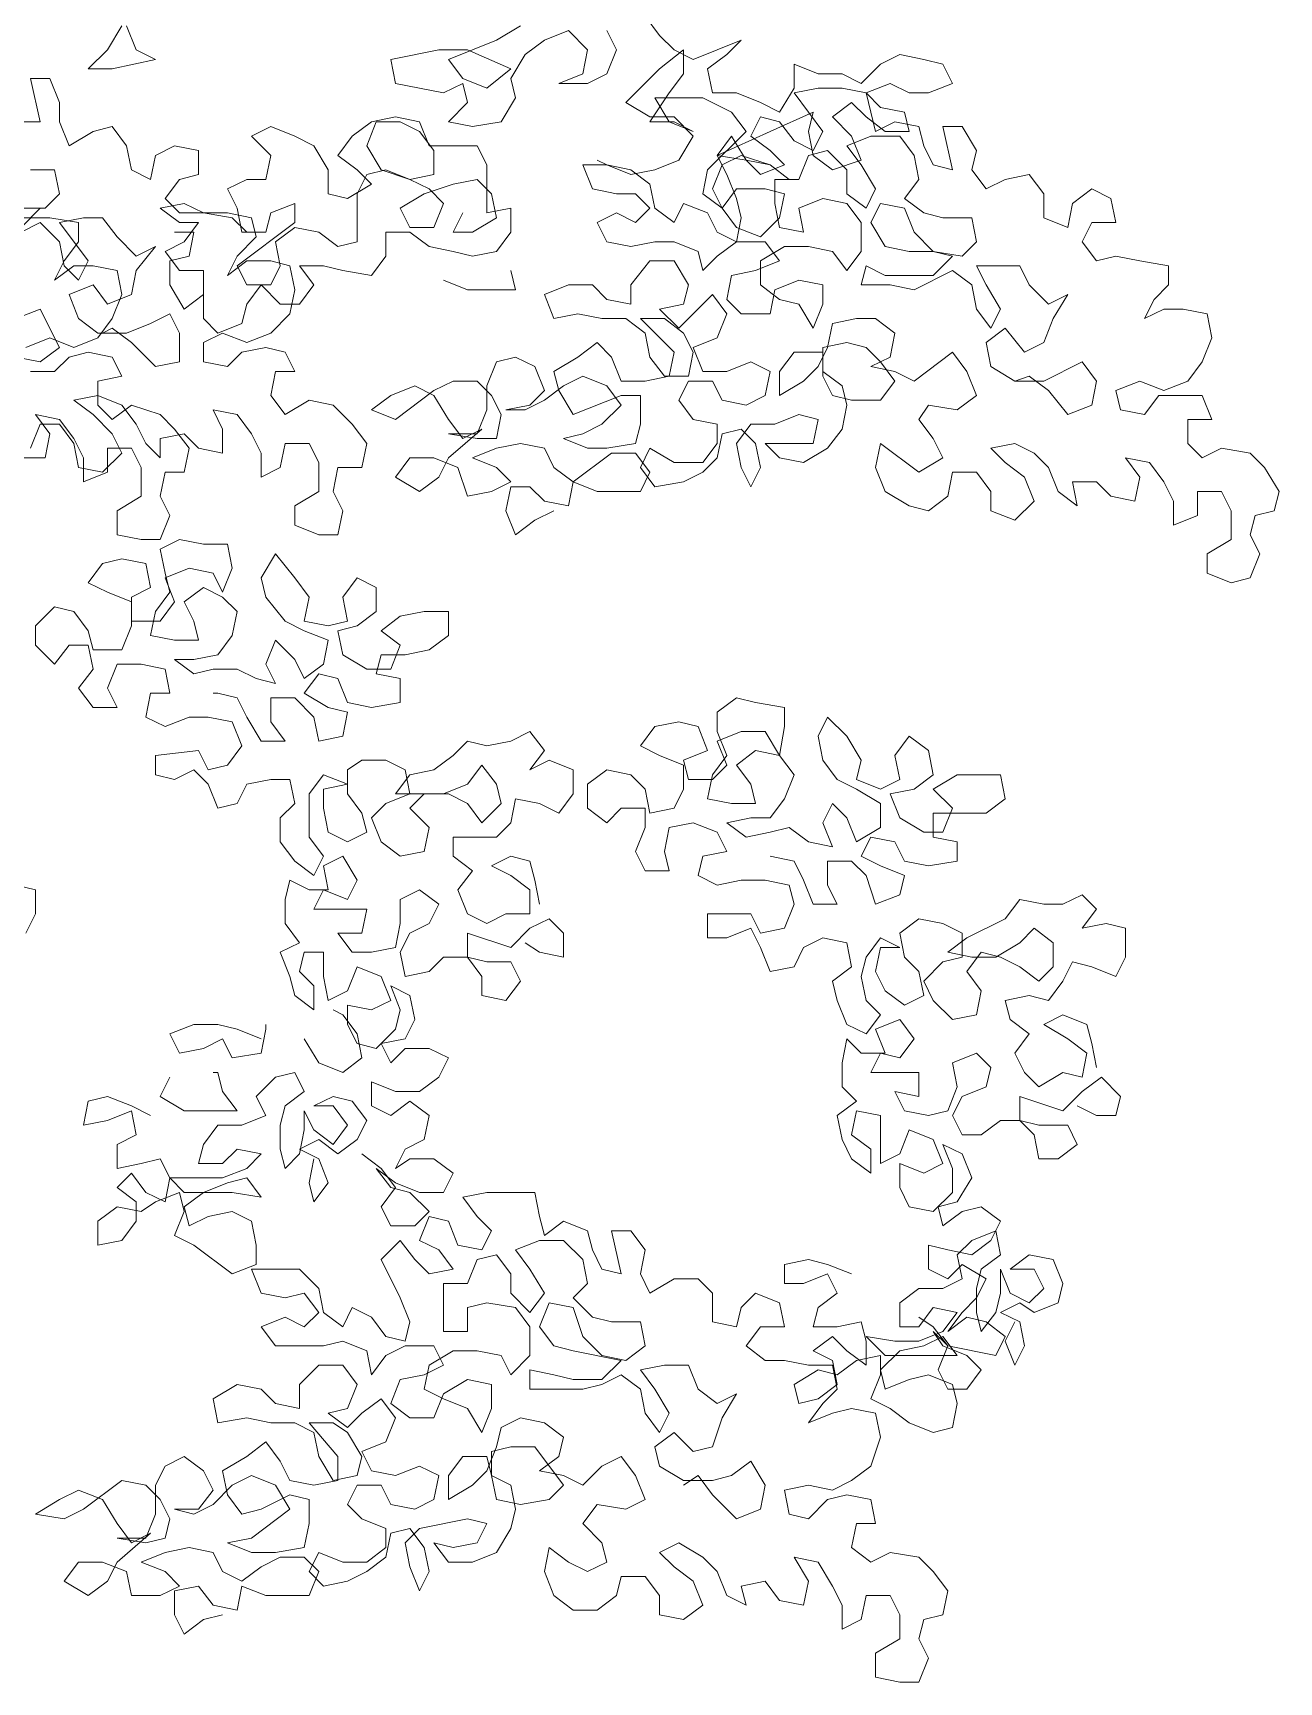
# Model space of a CAD drawing. Header units: millimetres. Extents: x 11446 to 37687, y -223 to 11932.
# Drawn here: x 34892 to 37658, y 3991 to 7653 of the extents above; entities that cross this region are included whole.
import ezdxf

# ---------------------------------------------------------------- set-up
doc = ezdxf.new("R2010")
doc.units = ezdxf.units.MM
doc.layers.add('A-VEG-___-___-EXI', color=250, linetype='Continuous', lineweight=25)

msp = doc.modelspace()

# ---------------------------------------------------------------- linework, layer by layer
at = {"layer": 'A-VEG-___-___-EXI', "color": 28, "lineweight": 15, "flags": 128}
for points in [[(36251.3, 7689.8), (36283.3, 7647.2), (36315.3, 7615.2), (36357.9, 7593.9), (36464.5, 7636.5), (36432.6, 7604.5), (36389.9, 7572.6), (36400.6, 7519.3), (36453.9, 7519.3), (36507.2, 7497.9), (36549.8, 7476.6), (36581.8, 7529.9), (36581.8, 7583.2), (36635.1, 7561.9), (36688.4, 7561.9), (36731, 7540.6), (36773.7, 7583.2), (36816.3, 7604.5), (36869.6, 7593.9), (36912.3, 7583.2), (36933.6, 7540.6), (36880.3, 7519.3), (36837.6, 7519.3), (36795, 7540.6), (36741.7, 7519.3), (36773.7, 7487.3), (36827, 7476.6), (36837.6, 7434), (36784.3, 7434), (36741.7, 7466), (36709.7, 7497.9), (36667.1, 7466), (36709.7, 7423.3), (36731, 7370), (36667.1, 7348.7), (36624.4, 7380.7), (36613.8, 7434), (36624.4, 7476.6), (36528.5, 7434), (36411.2, 7380.7), (36475.2, 7370), (36528.5, 7359.4), (36571.1, 7327.4), (36528.5, 7359.4), (36464.5, 7380.7), (36421.9, 7359.4), (36400.6, 7306.1), (36421.9, 7263.4), (36453.9, 7306.1), (36517.8, 7306.1), (36560.5, 7295.4), (36549.8, 7242.1), (36507.2, 7199.5), (36453.9, 7220.8), (36421.9, 7263.4), (36379.3, 7295.4), (36389.9, 7348.7), (36475.2, 7434), (36443.2, 7476.6), (36379.3, 7508.6), (36272.7, 7508.6), (36304.6, 7455.3), (36357.9, 7434), (36315.3, 7455.3), (36262, 7455.3), (36304.6, 7519.3), (36336.6, 7561.9), (36336.6, 7615.2), (36283.3, 7572.6), (36208.7, 7497.9), (36262, 7466), (36315.3, 7466), (36357.9, 7423.3), (36326, 7370), (36272.7, 7348.7), (36219.4, 7338), (36166.1, 7359.4), (36144.7, 7370)], [(35089.4, 7668.5), (35057.4, 7615.2), (35014.8, 7572.6), (35068.1, 7572.6), (35164, 7593.9), (35121.4, 7615.2), (35100.1, 7668.5)], [(35974.2, 7668.5), (35920.9, 7636.5), (35814.3, 7593.9), (35846.3, 7551.2), (35899.6, 7529.9), (35952.9, 7572.6), (35856.9, 7615.2), (35793, 7615.2), (35686.4, 7593.9), (35697, 7540.6), (35803.6, 7519.3), (35846.3, 7540.6), (35856.9, 7497.9), (35814.3, 7455.3), (35867.6, 7444.6), (35931.5, 7455.3), (35963.5, 7508.6), (35952.9, 7551.2), (35984.8, 7604.5), (36027.5, 7636.5), (36080.8, 7657.8), (36123.4, 7615.2), (36112.8, 7561.9), (36059.5, 7540.6), (36123.4, 7540.6), (36166.1, 7561.9), (36187.4, 7615.2), (36166.1, 7657.8)], [(34886.9, 6730.4), (34908.2, 6783.7), (34950.8, 6783.7), (34982.8, 6741.1), (34993.5, 6687.8), (35046.8, 6677.1), (35089.4, 6719.8), (35068.1, 6762.4), (35025.5, 6805), (34982.8, 6837), (35036.1, 6847.7), (35089.4, 6826.4), (35121.4, 6783.7), (35142.7, 6741.1), (35174.7, 6709.1), (35174.7, 6751.7), (35228, 6762.4), (35260, 6730.4), (35313.3, 6719.8), (35313.3, 6773.1), (35292, 6815.7), (35345.3, 6805), (35377.2, 6762.4), (35398.6, 6719.8), (35398.6, 6666.5), (35441.2, 6687.8), (35451.9, 6741.1), (35505.2, 6741.1), (35526.5, 6698.4), (35526.5, 6634.5), (35473.2, 6602.5), (35473.2, 6559.9), (35526.5, 6538.5), (35569.1, 6538.5), (35579.8, 6591.8), (35558.5, 6634.5), (35569.1, 6687.8), (35622.4, 6687.8), (35633.1, 6741.1), (35601.1, 6783.7), (35558.5, 6826.4), (35505.2, 6837), (35451.9, 6805), (35419.9, 6847.7), (35430.5, 6901), (35473.2, 6901), (35451.9, 6943.6), (35409.2, 6954.3), (35355.9, 6943.6), (35323.9, 6911.6), (35270.6, 6922.3), (35270.6, 6964.9), (35313.3, 6986.3), (35366.6, 6964.9), (35419.9, 6986.3), (35462.5, 7028.9), (35473.2, 7082.2), (35462.5, 7135.5), (35419.9, 7146.2), (35366.6, 7146.2), (35323.9, 7114.2), (35345.3, 7156.8), (35387.9, 7199.5), (35377.2, 7242.1), (35323.9, 7252.8), (35217.3, 7252.8), (35185.4, 7284.7), (35217.3, 7327.4), (35260, 7338), (35260, 7391.3), (35206.7, 7402), (35164, 7380.7), (35153.4, 7327.4), (35110.7, 7348.7), (35100.1, 7402), (35068.1, 7444.6), (35025.5, 7434), (34972.2, 7402), (34950.8, 7455.3), (34950.8, 7497.9), (34929.5, 7551.2), (34886.9, 7551.2), (34908.2, 7455.3), (34854.9, 7455.3)], [(36048.8, 6591.8), (36006.2, 6570.5), (35963.5, 6538.5), (35942.2, 6591.8), (35952.9, 6645.1), (35995.5, 6645.1), (36027.5, 6613.2), (36080.8, 6602.5), (36091.4, 6655.8), (36144.7, 6634.5), (36240.7, 6634.5), (36262, 6677.1), (36230, 6719.8), (36176.7, 6719.8), (36091.4, 6655.8), (36048.8, 6687.8), (36027.5, 6730.4), (35974.2, 6741.1), (35920.9, 6730.4), (35867.6, 6709.1), (35920.9, 6687.8), (35952.9, 6655.8), (35910.2, 6634.5), (35856.9, 6623.8), (35835.6, 6687.8), (35782.3, 6709.1), (35729, 6709.1), (35697, 6666.5), (35750.3, 6634.5), (35793, 6666.5), (35814.3, 6709.1), (35888.9, 6773.1), (35846.3, 6751.7), (35814.3, 6794.4), (35782.3, 6847.7), (35739.7, 6869), (35686.4, 6847.7), (35643.7, 6815.7), (35697, 6794.4), (35782.3, 6858.3), (35824.9, 6879.7), (35878.2, 6879.7), (35910.2, 6847.7), (35931.5, 6805), (35920.9, 6751.7), (35878.2, 6751.7), (35814.3, 6762.4), (35878.2, 6762.4), (35899.6, 6815.7), (35899.6, 6869), (35920.9, 6922.3), (35963.5, 6933), (36006.2, 6911.6), (36027.5, 6858.3), (35995.5, 6826.4), (35942.2, 6815.7), (35984.8, 6815.7), (36027.5, 6837), (36070.1, 6869), (36112.8, 6890.3), (36166.1, 6869), (36198, 6826.4), (36155.4, 6783.7), (36112.8, 6762.4), (36070.1, 6751.7), (36123.4, 6730.4), (36166.1, 6730.4), (36230, 6741.1), (36240.7, 6783.7), (36240.7, 6847.7), (36198, 6847.7), (36091.4, 6805), (36059.5, 6858.3), (36048.8, 6901), (36102.1, 6933), (36144.7, 6964.9), (36176.7, 6933), (36198, 6879.7), (36251.3, 6879.7), (36304.6, 6890.3), (36315.3, 6943.6), (36240.7, 7018.2), (36294, 7018.2), (36336.6, 6986.3), (36357.9, 6943.6), (36347.3, 6890.3), (36294, 6890.3), (36262, 6933), (36251.3, 6986.3), (36208.7, 7018.2), (36155.4, 7018.2), (36102.1, 7028.9), (36048.8, 7018.2), (36027.5, 7071.5), (36080.8, 7092.9), (36134.1, 7092.9), (36166.1, 7060.9), (36219.4, 7050.2), (36219.4, 7092.9), (36262, 7146.2), (36315.3, 7146.2), (36347.3, 7092.9), (36336.6, 7050.2), (36283.3, 7039.6), (36326, 6996.9), (36400.6, 7071.5), (36432.6, 7028.9), (36411.2, 6975.6), (36357.9, 6954.3), (36379.3, 6901), (36432.6, 6901), (36485.9, 6922.3), (36528.5, 6901), (36517.8, 6847.7), (36475.2, 6826.4), (36421.9, 6837), (36400.6, 6879.7), (36347.3, 6879.7), (36326, 6837), (36357.9, 6794.4), (36411.2, 6783.7), (36411.2, 6741.1), (36379.3, 6698.4), (36315.3, 6698.4), (36262, 6730.4), (36240.7, 6687.8), (36272.7, 6645.1), (36336.6, 6655.8), (36379.3, 6677.1), (36411.2, 6709.1), (36421.9, 6762.4), (36464.5, 6773.1), (36496.5, 6741.1), (36507.2, 6687.8), (36485.9, 6645.1), (36464.5, 6687.8), (36453.9, 6741.1), (36485.9, 6783.7), (36539.2, 6783.7), (36592.5, 6805), (36635.1, 6794.4), (36624.4, 6741.1), (36517.8, 6741.1), (36549.8, 6709.1), (36603.1, 6698.4), (36656.4, 6730.4), (36688.4, 6773.1), (36699.1, 6826.4), (36688.4, 6869), (36645.8, 6901), (36645.8, 6954.3), (36699.1, 6964.9), (36741.7, 6954.3), (36773.7, 6922.3), (36805.7, 6879.7), (36773.7, 6837), (36709.7, 6837), (36667.1, 6847.7), (36645.8, 6890.3), (36645.8, 6943.6), (36581.8, 6943.6), (36549.8, 6901), (36549.8, 6847.7), (36603.1, 6879.7), (36635.1, 6911.6), (36656.4, 6954.3), (36667.1, 7007.6), (36720.4, 7018.2), (36763, 7018.2), (36805.7, 6986.3), (36795, 6933), (36752.4, 6911.6), (36805.7, 6901), (36848.3, 6879.7), (36933.6, 6943.6), (36965.6, 6901), (36986.9, 6847.7), (36944.2, 6815.7), (36880.3, 6826.4), (36859, 6794.4), (36890.9, 6751.7), (36912.3, 6709.1), (36859, 6677.1), (36773.7, 6741.1), (36763, 6687.8), (36784.3, 6634.5), (36837.6, 6602.5), (36880.3, 6591.8), (36922.9, 6623.8), (36933.6, 6677.1), (36986.9, 6677.1), (37018.9, 6634.5), (37018.9, 6591.8), (37072.2, 6570.5), (37114.8, 6613.2), (37093.5, 6666.5), (37050.8, 6698.4), (37018.9, 6730.4), (37072.2, 6741.1), (37114.8, 6719.8), (37146.8, 6687.8), (37168.1, 6634.5), (37210.7, 6602.5), (37200.1, 6655.8), (37253.4, 6655.8), (37285.4, 6623.8), (37338.7, 6613.2), (37349.3, 6666.5), (37317.3, 6709.1), (37370.6, 6698.4), (37402.6, 6655.8), (37423.9, 6613.2), (37423.9, 6559.9), (37477.2, 6581.2), (37477.2, 6634.5), (37530.5, 6634.5), (37551.9, 6591.8), (37551.9, 6527.9), (37498.6, 6495.9), (37498.6, 6453.3), (37551.9, 6431.9), (37594.5, 6442.6), (37615.8, 6495.9), (37594.5, 6538.5), (37605.2, 6581.2), (37647.8, 6591.8), (37658.5, 6634.5), (37626.5, 6687.8), (37594.5, 6719.8), (37530.5, 6730.4), (37487.9, 6709.1), (37455.9, 6741.1), (37455.9, 6794.4), (37509.2, 6794.4), (37487.9, 6847.7), (37392, 6847.7), (37360, 6805), (37306.7, 6815.7), (37296, 6858.3), (37349.3, 6879.7), (37402.6, 6858.3), (37455.9, 6879.7), (37487.9, 6922.3), (37509.2, 6975.6), (37498.6, 7028.9), (37445.3, 7039.6), (37402.6, 7039.6), (37360, 7018.2), (37381.3, 7060.9), (37413.3, 7092.9), (37413.3, 7135.5), (37349.3, 7146.2), (37296, 7156.8), (37253.4, 7146.2), (37221.4, 7188.8), (37242.7, 7231.4), (37296, 7231.4), (37285.4, 7284.7), (37242.7, 7306.1), (37200.1, 7274.1), (37189.4, 7220.8), (37136.1, 7242.1), (37136.1, 7295.4), (37104.1, 7338), (37050.8, 7327.4), (37008.2, 7306.1), (36976.2, 7348.7), (36986.9, 7391.3), (36954.9, 7444.6), (36912.3, 7444.6), (36933.6, 7348.7), (36890.9, 7359.4), (36869.6, 7402), (36859, 7444.6), (36805.7, 7455.3), (36763, 7434), (36741.7, 7519.3), (36688.4, 7529.9), (36635.1, 7529.9), (36581.8, 7519.3), (36645.8, 7434), (36624.4, 7391.3), (36581.8, 7412.7), (36549.8, 7455.3), (36507.2, 7466), (36485.9, 7423.3), (36528.5, 7391.3), (36560.5, 7359.4), (36507.2, 7338), (36475.2, 7370), (36443.2, 7423.3), (36411.2, 7380.7), (36432.6, 7338), (36453.9, 7284.7), (36464.5, 7242.1), (36453.9, 7188.8), (36411.2, 7210.1), (36389.9, 7252.8), (36336.6, 7274.1), (36315.3, 7231.4), (36272.7, 7263.4), (36262, 7316.7), (36219.4, 7348.7), (36166.1, 7359.4), (36112.8, 7359.4), (36134.1, 7306.1), (36187.4, 7295.4), (36230, 7295.4), (36262, 7263.4), (36230, 7231.4), (36187.4, 7252.8), (36144.7, 7231.4), (36166.1, 7188.8), (36219.4, 7178.1), (36272.7, 7188.8), (36315.3, 7188.8), (36368.6, 7167.5), (36379.3, 7124.8), (36411.2, 7156.8), (36453.9, 7188.8), (36517.8, 7188.8), (36549.8, 7146.2), (36496.5, 7124.8), (36443.2, 7114.2), (36432.6, 7060.9), (36464.5, 7028.9), (36528.5, 7028.9), (36539.2, 7082.2), (36592.5, 7103.5), (36645.8, 7092.9), (36645.8, 7050.2), (36624.4, 6996.9), (36592.5, 7050.2), (36549.8, 7060.9), (36507.2, 7092.9), (36507.2, 7146.2), (36560.5, 7178.1), (36613.8, 7178.1), (36667.1, 7167.5), (36699.1, 7124.8), (36731, 7167.5), (36731, 7231.4), (36699.1, 7274.1), (36645.8, 7284.7), (36592.5, 7263.4), (36603.1, 7210.1), (36549.8, 7220.8), (36539.2, 7274.1), (36539.2, 7327.4), (36592.5, 7327.4), (36613.8, 7380.7), (36656.4, 7391.3), (36699.1, 7348.7), (36699.1, 7295.4), (36741.7, 7263.4), (36763, 7306.1), (36731, 7359.4), (36699.1, 7402), (36752.4, 7423.3), (36816.3, 7423.3), (36848.3, 7380.7), (36859, 7327.4), (36827, 7284.7), (36869.6, 7252.8), (36912.3, 7242.1), (36976.2, 7242.1), (36986.9, 7188.8), (36954.9, 7156.8), (36890.9, 7167.5), (36848.3, 7210.1), (36827, 7263.4), (36773.7, 7274.1), (36752.4, 7231.4), (36784.3, 7178.1), (36837.6, 7167.5), (36890.9, 7167.5), (36933.6, 7156.8), (36890.9, 7114.2), (36784.3, 7114.2), (36741.7, 7135.5), (36731, 7092.9), (36795, 7092.9), (36848.3, 7082.2), (36933.6, 7124.8), (36976.2, 7092.9), (36986.9, 7039.6), (37018.9, 6996.9), (37040.2, 7039.6), (37008.2, 7092.9), (36986.9, 7135.5), (37082.8, 7135.5), (37104.1, 7092.9), (37146.8, 7050.2), (37189.4, 7071.5), (37157.4, 7018.2), (37136.1, 6964.9), (37093.5, 6943.6), (37050.8, 6996.9), (37008.2, 6964.9), (37018.9, 6911.6), (37072.2, 6879.7), (37136.1, 6879.7), (37221.4, 6922.3), (37253.4, 6879.7), (37242.7, 6826.4), (37189.4, 6805), (37146.8, 6858.3), (37104.1, 6890.3), (37072.2, 6879.7)], [(35366.6, 7210.1), (35334.6, 7242.1), (35270.6, 7252.8), (35228, 7274.1), (35174.7, 7263.4), (35217.3, 7231.4), (35260, 7231.4), (35228, 7188.8), (35185.4, 7167.5), (35217.3, 7124.8), (35270.6, 7124.8), (35270.6, 7018.2), (35302.6, 6986.3), (35355.9, 7007.6), (35366.6, 7050.2), (35398.6, 7092.9), (35441.2, 7050.2), (35483.8, 7050.2), (35515.8, 7092.9), (35483.8, 7135.5), (35537.1, 7135.5), (35579.8, 7124.8), (35643.7, 7114.2), (35675.7, 7156.8), (35675.7, 7210.1), (35729, 7210.1), (35771.6, 7178.1), (35824.9, 7167.5), (35867.6, 7156.8), (35920.9, 7167.5), (35952.9, 7210.1), (35952.9, 7263.4), (35899.6, 7252.8), (35899.6, 7359.4), (35878.2, 7402), (35771.6, 7402), (35750.3, 7455.3), (35697, 7466), (35643.7, 7455.3), (35601.1, 7423.3), (35569.1, 7380.7), (35611.8, 7348.7), (35643.7, 7316.7), (35590.4, 7284.7), (35547.8, 7295.4), (35547.8, 7348.7), (35515.8, 7402), (35473.2, 7423.3), (35419.9, 7444.6), (35377.2, 7423.3), (35419.9, 7380.7), (35409.2, 7327.4), (35366.6, 7327.4), (35323.9, 7306.1), (35345.3, 7263.4), (35355.9, 7210.1), (35409.2, 7210.1), (35419.9, 7252.8), (35473.2, 7274.1), (35473.2, 7231.4), (35345.3, 7135.5), (35366.6, 7092.9), (35419.9, 7092.9), (35441.2, 7135.5), (35430.5, 7188.8), (35473.2, 7220.8), (35526.5, 7210.1), (35569.1, 7178.1), (35611.8, 7188.8), (35611.8, 7295.4), (35633.1, 7338), (35675.7, 7348.7), (35729, 7327.4), (35782.3, 7338), (35782.3, 7391.3), (35750.3, 7434), (35707.7, 7455.3), (35654.4, 7455.3), (35633.1, 7402), (35665, 7348.7), (35729, 7327.4), (35771.6, 7306.1), (35803.6, 7274.1), (35782.3, 7220.8), (35729, 7220.8), (35707.7, 7263.4), (35761, 7295.4), (35824.9, 7316.7), (35878.2, 7327.4), (35910.2, 7295.4), (35920.9, 7242.1), (35867.6, 7210.1), (35824.9, 7210.1), (35846.3, 7252.8)], [(34886.9, 7348.7), (34940.2, 7348.7), (34950.8, 7295.4), (34918.9, 7263.4), (34854.9, 7263.4)], [(34854.9, 7263.4), (34908.2, 7263.4), (34865.6, 7220.8)], [(34876.2, 6954.3), (34929.5, 6975.6), (34982.8, 6954.3), (35036.1, 6975.6), (35068.1, 7018.2), (35089.4, 7071.5), (35078.8, 7124.8), (35025.5, 7135.5), (34982.8, 7135.5), (34940.2, 7103.5), (34961.5, 7146.2), (34993.5, 7188.8), (34993.5, 7231.4), (34929.5, 7242.1), (34833.6, 7242.1)], [(34865.6, 7210.1), (34908.2, 7231.4), (34950.8, 7188.8), (34961.5, 7135.5), (34993.5, 7103.5), (35014.8, 7146.2), (34950.8, 7231.4), (35004.1, 7242.1), (35046.8, 7242.1), (35078.8, 7199.5), (35121.4, 7156.8), (35164, 7178.1), (35121.4, 7124.8), (35110.7, 7071.5), (35057.4, 7050.2), (35025.5, 7092.9), (34972.2, 7071.5), (34993.5, 7018.2), (35036.1, 6986.3), (35100.1, 6986.3), (35153.4, 7007.6), (35196, 7028.9), (35217.3, 6986.3), (35217.3, 6922.3), (35164, 6911.6), (35110.7, 6964.9), (35068.1, 6996.9), (35046.8, 6986.3)], [(35270.6, 7124.8), (35270.6, 7071.5), (35228, 7039.6), (35196, 7092.9), (35196, 7146.2), (35238.7, 7156.8), (35249.3, 7210.1), (35206.7, 7210.1)], [(35803.6, 7103.5), (35856.9, 7082.2), (35963.5, 7082.2), (35952.9, 7124.8)], [(34854.9, 7018.2), (34908.2, 7039.6), (34950.8, 6954.3), (34908.2, 6922.3), (34854.9, 6933)], [(34865.6, 6709.1), (34918.9, 6709.1), (34929.5, 6762.4), (34897.5, 6805), (34950.8, 6794.4), (34982.8, 6751.7), (35004.1, 6709.1), (35004.1, 6655.8), (35057.4, 6677.1), (35057.4, 6730.4), (35110.7, 6730.4), (35132.1, 6687.8), (35132.1, 6623.8), (35078.8, 6591.8), (35078.8, 6538.5), (35132.1, 6527.9), (35174.7, 6527.9), (35196, 6581.2), (35174.7, 6623.8), (35185.4, 6677.1), (35228, 6677.1), (35238.7, 6730.4), (35206.7, 6773.1), (35174.7, 6805), (35110.7, 6826.4), (35068.1, 6794.4), (35036.1, 6826.4), (35036.1, 6879.7), (35089.4, 6890.3), (35068.1, 6933), (35014.8, 6943.6), (34972.2, 6933), (34940.2, 6901), (34886.9, 6901)], [(36016.8, 5717.7), (36006.2, 5771), (35995.5, 5813.7), (35952.9, 5824.3), (35910.2, 5803), (35952.9, 5781.7), (35995.5, 5749.7), (35995.5, 5696.4), (35942.2, 5696.4), (35899.6, 5675.1), (35856.9, 5696.4), (35835.6, 5749.7), (35867.6, 5792.4), (35824.9, 5824.3), (35824.9, 5867), (35920.9, 5867), (35952.9, 5899), (35963.5, 5952.3), (36016.8, 5941.6), (36059.5, 5920.3), (36091.4, 5962.9), (36091.4, 6016.2), (36038.1, 6037.5), (35995.5, 6016.2), (36027.5, 6058.9), (35995.5, 6101.5), (35952.9, 6080.2), (35899.6, 6069.5), (35856.9, 6080.2), (35824.9, 6048.2), (35782.3, 6016.2), (35729, 6005.6), (35697, 5962.9), (35803.6, 5962.9), (35856.9, 5984.2), (35888.9, 6026.9), (35920.9, 5984.2), (35931.5, 5941.6), (35888.9, 5899), (35856.9, 5941.6), (35814.3, 5962.9), (35761, 5962.9), (35729, 5930.9), (35771.6, 5888.3), (35761, 5835), (35707.7, 5824.3), (35665, 5856.3), (35643.7, 5909.6), (35675.7, 5941.6), (35729, 5962.9), (35718.3, 6016.2), (35675.7, 6037.5), (35622.4, 6037.5), (35590.4, 6016.2), (35590.4, 5962.9), (35622.4, 5920.3), (35633.1, 5877.6), (35590.4, 5856.3), (35547.8, 5877.6), (35537.1, 5930.9), (35537.1, 5973.6), (35590.4, 5984.2), (35537.1, 6005.6), (35505.2, 5962.9), (35505.2, 5867), (35537.1, 5824.3), (35515.8, 5781.7), (35473.2, 5813.7), (35441.2, 5856.3), (35441.2, 5909.6), (35473.2, 5941.6), (35462.5, 5994.9), (35419.9, 5994.9), (35366.6, 5984.2), (35345.3, 5941.6), (35302.6, 5930.9), (35281.3, 5984.2), (35249.3, 6016.2), (35206.7, 5994.9), (35164, 6005.6), (35164, 6048.2), (35260, 6058.9), (35281.3, 6016.2), (35323.9, 6026.9), (35355.9, 6069.5), (35334.6, 6122.8), (35281.3, 6133.5), (35238.7, 6133.5), (35185.4, 6112.2), (35142.7, 6133.5), (35153.4, 6186.8), (35196, 6186.8), (35185.4, 6240.1), (35132.1, 6250.7), (35078.8, 6250.7), (35057.4, 6197.4), (35078.8, 6154.8), (35025.5, 6154.8), (34993.5, 6197.4), (35025.5, 6240.1), (35014.8, 6293.4), (34972.2, 6293.4), (34940.2, 6250.7), (34897.5, 6293.4), (34897.5, 6336), (34940.2, 6378.6), (34982.8, 6368), (35014.8, 6325.3), (35025.5, 6282.7), (35089.4, 6282.7), (35110.7, 6336), (35110.7, 6389.3), (35057.4, 6410.6), (35014.8, 6431.9), (35046.8, 6474.6), (35089.4, 6485.2), (35142.7, 6474.6), (35153.4, 6421.3), (35110.7, 6400), (35110.7, 6346.7), (35174.7, 6346.7), (35206.7, 6389.3), (35185.4, 6442.6), (35238.7, 6463.9), (35292, 6453.3), (35313.3, 6410.6), (35334.6, 6463.9), (35323.9, 6517.2), (35270.6, 6517.2), (35217.3, 6527.9), (35174.7, 6506.6), (35185.4, 6453.3), (35196, 6410.6), (35164, 6368), (35153.4, 6314.7), (35206.7, 6304), (35260, 6304), (35249.3, 6346.7), (35228, 6389.3), (35270.6, 6421.3), (35313.3, 6400), (35345.3, 6368), (35334.6, 6314.7), (35302.6, 6272), (35249.3, 6261.4), (35206.7, 6261.4), (35249.3, 6229.4), (35292, 6240.1), (35345.3, 6240.1), (35387.9, 6218.8), (35430.5, 6208.1), (35409.2, 6250.7), (35430.5, 6304), (35473.2, 6261.4), (35494.5, 6218.8), (35537.1, 6250.7), (35547.8, 6304), (35494.5, 6325.3), (35451.9, 6346.7), (35409.2, 6400), (35398.6, 6442.6), (35430.5, 6495.9), (35473.2, 6442.6), (35505.2, 6400), (35494.5, 6346.7), (35547.8, 6336), (35590.4, 6346.7), (35579.8, 6400), (35611.8, 6442.6), (35654.4, 6421.3), (35654.4, 6368), (35611.8, 6336), (35569.1, 6325.3), (35579.8, 6272), (35633.1, 6240.1), (35686.4, 6240.1), (35707.7, 6293.4), (35665, 6325.3), (35707.7, 6357.3), (35761, 6368), (35814.3, 6368), (35814.3, 6314.7), (35771.6, 6282.7), (35718.3, 6272), (35665, 6272), (35654.4, 6229.4), (35707.7, 6218.8), (35707.7, 6165.5), (35643.7, 6154.8), (35590.4, 6165.5), (35569.1, 6218.8), (35526.5, 6229.4), (35494.5, 6186.8), (35547.8, 6154.8), (35590.4, 6144.1), (35579.8, 6090.8), (35526.5, 6080.2), (35515.8, 6133.5), (35473.2, 6176.1), (35419.9, 6176.1), (35419.9, 6122.8), (35451.9, 6080.2), (35398.6, 6080.2), (35366.6, 6133.5), (35345.3, 6176.1), (35302.6, 6186.8), (35292, 6186.8)], [(37253.4, 5355.3), (37242.7, 5408.6), (37232.1, 5451.2), (37178.8, 5472.6), (37136.1, 5451.2), (37189.4, 5419.3), (37232.1, 5387.3), (37221.4, 5334), (37178.8, 5344.6), (37125.5, 5312.7), (37093.5, 5344.6), (37072.2, 5387.3), (37104.1, 5429.9), (37061.5, 5461.9), (37050.8, 5504.5), (37104.1, 5515.2), (37146.8, 5504.5), (37178.8, 5547.2), (37200.1, 5589.8), (37242.7, 5579.2), (37296, 5557.8), (37317.3, 5600.5), (37317.3, 5664.4), (37274.7, 5675.1), (37221.4, 5664.4), (37253.4, 5707.1), (37221.4, 5739.1), (37178.8, 5717.7), (37136.1, 5717.7), (37082.8, 5728.4), (37050.8, 5685.8), (36965.6, 5643.1), (36922.9, 5611.1), (36976.2, 5600.5), (37029.5, 5600.5), (37082.8, 5632.5), (37114.8, 5664.4), (37157.4, 5632.5), (37157.4, 5579.2), (37125.5, 5547.2), (37082.8, 5579.2), (37040.2, 5600.5), (36997.5, 5611.1), (36965.6, 5568.5), (36997.5, 5525.9), (36986.9, 5472.6), (36933.6, 5461.9), (36890.9, 5504.5), (36869.6, 5547.2), (36912.3, 5589.8), (36954.9, 5600.5), (36954.9, 5653.8), (36912.3, 5675.1), (36859, 5685.8), (36816.3, 5653.8), (36827, 5600.5), (36859, 5568.5), (36869.6, 5515.2), (36827, 5493.9), (36784.3, 5525.9), (36763, 5568.5), (36773.7, 5621.8), (36816.3, 5621.8), (36773.7, 5643.1), (36741.7, 5600.5), (36731, 5557.8), (36741.7, 5504.5), (36773.7, 5472.6), (36741.7, 5429.9), (36699.1, 5451.2), (36677.7, 5504.5), (36667.1, 5547.2), (36709.7, 5579.2), (36699.1, 5632.5), (36645.8, 5643.1), (36603.1, 5621.8), (36581.8, 5579.2), (36528.5, 5568.5), (36507.2, 5621.8), (36485.9, 5664.4), (36432.6, 5643.1), (36389.9, 5643.1), (36389.9, 5696.4), (36485.9, 5696.4), (36507.2, 5653.8), (36560.5, 5664.4), (36581.8, 5717.7), (36571.1, 5760.4), (36517.8, 5771), (36464.5, 5771), (36411.2, 5760.4), (36368.6, 5781.7), (36379.3, 5824.3), (36432.6, 5835), (36411.2, 5877.6), (36357.9, 5899), (36304.6, 5888.3), (36294, 5835), (36304.6, 5792.4), (36251.3, 5792.4), (36230, 5835), (36251.3, 5888.3), (36251.3, 5930.9), (36198, 5930.9), (36166.1, 5899), (36123.4, 5930.9), (36123.4, 5984.2), (36166.1, 6016.2), (36219.4, 6005.6), (36251.3, 5973.6), (36262, 5920.3), (36315.3, 5930.9), (36336.6, 5973.6), (36336.6, 6026.9), (36283.3, 6048.2), (36240.7, 6069.5), (36272.7, 6112.2), (36326, 6122.8), (36368.6, 6112.2), (36389.9, 6058.9), (36336.6, 6037.5), (36347.3, 5994.9), (36400.6, 5994.9), (36432.6, 6026.9), (36411.2, 6080.2), (36464.5, 6101.5), (36517.8, 6101.5), (36549.8, 6048.2), (36560.5, 6112.2), (36560.5, 6154.8), (36496.5, 6165.5), (36453.9, 6176.1), (36411.2, 6144.1), (36411.2, 6101.5), (36432.6, 6048.2), (36400.6, 6005.6), (36389.9, 5952.3), (36443.2, 5941.6), (36496.5, 5941.6), (36485.9, 5984.2), (36453.9, 6026.9), (36496.5, 6058.9), (36549.8, 6048.2), (36581.8, 6005.6), (36560.5, 5952.3), (36528.5, 5909.6), (36485.9, 5909.6), (36432.6, 5899), (36475.2, 5867), (36528.5, 5877.6), (36571.1, 5888.3), (36613.8, 5856.3), (36667.1, 5845.7), (36645.8, 5899), (36667.1, 5941.6), (36699.1, 5909.6), (36720.4, 5856.3), (36773.7, 5888.3), (36773.7, 5941.6), (36720.4, 5973.6), (36677.7, 5994.9), (36645.8, 6037.5), (36635.1, 6090.8), (36656.4, 6133.5), (36699.1, 6090.8), (36731, 6037.5), (36720.4, 5994.9), (36773.7, 5973.6), (36816.3, 5994.9), (36805.7, 6048.2), (36837.6, 6090.8), (36880.3, 6058.9), (36890.9, 6005.6), (36848.3, 5973.6), (36795, 5962.9), (36816.3, 5909.6), (36869.6, 5877.6), (36912.3, 5877.6), (36933.6, 5930.9), (36890.9, 5973.6), (36944.2, 6005.6), (37040.2, 6005.6), (37050.8, 5952.3), (37008.2, 5920.3), (36890.9, 5920.3), (36890.9, 5867), (36944.2, 5856.3), (36944.2, 5813.7), (36880.3, 5803), (36827, 5813.7), (36805.7, 5856.3), (36752.4, 5867), (36731, 5824.3), (36773.7, 5803), (36827, 5781.7), (36816.3, 5739.1), (36763, 5717.7), (36741.7, 5781.7), (36709.7, 5813.7), (36656.4, 5813.7), (36656.4, 5760.4), (36677.7, 5717.7), (36624.4, 5717.7), (36603.1, 5771), (36581.8, 5813.7), (36528.5, 5824.3)], [(35622.4, 5163.4), (35665, 5131.4), (35697, 5088.8), (35665, 5046.2), (35686.4, 5003.5), (35739.7, 5003.5), (35771.6, 5035.5), (35729, 5078.1), (35686.4, 5088.8), (35654.4, 5131.4), (35697, 5099.5), (35750.3, 5078.1), (35803.6, 5078.1), (35824.9, 5120.8), (35782.3, 5152.8), (35729, 5152.8), (35697, 5131.4), (35718.3, 5174.1), (35761, 5195.4), (35771.6, 5248.7), (35729, 5280.7), (35686.4, 5248.7), (35643.7, 5270), (35643.7, 5323.3), (35697, 5302), (35750.3, 5302), (35793, 5334), (35814.3, 5376.6), (35771.6, 5397.9), (35718.3, 5397.9), (35686.4, 5366), (35665, 5408.6), (35718.3, 5419.3), (35739.7, 5461.9), (35729, 5515.2), (35686.4, 5536.5), (35707.7, 5483.2), (35697, 5440.6), (35654.4, 5397.9), (35611.8, 5408.6), (35590.4, 5451.2), (35590.4, 5493.9), (35643.7, 5483.2), (35686.4, 5504.5), (35665, 5557.8), (35611.8, 5579.2), (35590.4, 5525.9), (35547.8, 5504.5), (35537.1, 5557.8), (35537.1, 5611.1), (35494.5, 5611.1), (35483.8, 5568.5), (35515.8, 5536.5), (35515.8, 5483.2), (35473.2, 5515.2), (35462.5, 5557.8), (35441.2, 5611.1), (35483.8, 5632.5), (35451.9, 5675.1), (35451.9, 5728.4), (35462.5, 5771), (35505.2, 5749.7), (35547.8, 5749.7), (35537.1, 5803), (35579.8, 5824.3), (35611.8, 5771), (35590.4, 5728.4), (35537.1, 5749.7), (35515.8, 5707.1), (35633.1, 5707.1), (35622.4, 5653.8), (35569.1, 5653.8), (35601.1, 5611.1), (35643.7, 5611.1), (35697, 5621.8), (35707.7, 5675.1), (35707.7, 5728.4), (35750.3, 5749.7), (35793, 5717.7), (35771.6, 5675.1), (35729, 5653.8), (35707.7, 5611.1), (35718.3, 5557.8), (35771.6, 5568.5), (35803.6, 5600.5), (35856.9, 5600.5), (35888.9, 5557.8), (35888.9, 5515.2), (35942.2, 5504.5), (35974.2, 5547.2), (35952.9, 5589.8), (35899.6, 5589.8), (35856.9, 5600.5), (35856.9, 5653.8), (35952.9, 5621.8), (35995.5, 5664.4), (36038.1, 5685.8), (36070.1, 5653.8), (36070.1, 5600.5), (36016.8, 5611.1), (35984.8, 5632.5)], [(34876.2, 5653.8), (34897.5, 5696.4), (34897.5, 5749.7), (34854.9, 5760.4)], [(35494.5, 5419.3), (35526.5, 5366), (35579.8, 5344.6), (35622.4, 5376.6), (35611.8, 5429.9), (35579.8, 5472.6), (35558.5, 5483.2)], [(36859, 4801), (36890.9, 4779.7), (36922.9, 4737), (36901.6, 4683.7), (36922.9, 4641.1), (36965.6, 4641.1), (36997.5, 4683.7), (36965.6, 4715.7), (36912.3, 4737), (36890.9, 4769), (36922.9, 4737), (37029.5, 4715.7), (37050.8, 4758.3), (37008.2, 4790.3), (36965.6, 4801), (36922.9, 4769), (36954.9, 4811.6), (36986.9, 4843.6), (37008.2, 4886.3), (36954.9, 4918.2), (36922.9, 4886.3), (36880.3, 4907.6), (36880.3, 4960.9), (36922.9, 4950.2), (36976.2, 4939.6), (37018.9, 4971.5), (37040.2, 5014.2), (36997.5, 5046.2), (36954.9, 5035.5), (36912.3, 5003.5), (36901.6, 5046.2), (36944.2, 5056.8), (36976.2, 5110.1), (36954.9, 5163.4), (36912.3, 5184.7), (36933.6, 5131.4), (36933.6, 5078.1), (36890.9, 5035.5), (36837.6, 5046.2), (36816.3, 5088.8), (36816.3, 5142.1), (36869.6, 5120.8), (36912.3, 5142.1), (36890.9, 5195.4), (36837.6, 5216.7), (36816.3, 5163.4), (36773.7, 5142.1), (36773.7, 5248.7), (36720.4, 5259.4), (36709.7, 5206.1), (36752.4, 5174.1), (36752.4, 5120.8), (36709.7, 5152.8), (36688.4, 5195.4), (36677.7, 5248.7), (36720.4, 5280.7), (36688.4, 5312.7), (36688.4, 5366), (36699.1, 5419.3), (36731, 5387.3), (36784.3, 5387.3), (36763, 5440.6), (36816.3, 5461.9), (36848.3, 5419.3), (36816.3, 5376.6), (36773.7, 5387.3), (36752.4, 5344.6), (36859, 5344.6), (36859, 5291.3), (36805.7, 5302), (36827, 5259.4), (36880.3, 5248.7), (36922.9, 5259.4), (36944.2, 5312.7), (36933.6, 5366), (36986.9, 5387.3), (37018.9, 5355.3), (37008.2, 5312.7), (36954.9, 5291.3), (36933.6, 5248.7), (36954.9, 5206.1), (36997.5, 5206.1), (37040.2, 5238), (37082.8, 5238), (37114.8, 5206.1), (37125.5, 5152.8), (37168.1, 5152.8), (37210.7, 5184.7), (37189.4, 5227.4), (37125.5, 5227.4), (37082.8, 5238), (37082.8, 5291.3), (37178.8, 5259.4), (37221.4, 5302), (37264, 5334), (37306.7, 5291.3), (37296, 5248.7), (37253.4, 5248.7), (37210.7, 5270)], [(35398.6, 5419.3), (35345.3, 5440.6), (35302.6, 5451.2), (35249.3, 5451.2), (35196, 5429.9), (35217.3, 5387.3), (35270.6, 5397.9), (35313.3, 5419.3), (35334.6, 5376.6), (35398.6, 5387.3), (35409.2, 5440.6), (35409.2, 5451.2)], [(35153.4, 5248.7), (35110.7, 5270), (35057.4, 5291.3), (35014.8, 5280.7), (35004.1, 5227.4), (35057.4, 5238), (35110.7, 5259.4), (35121.4, 5206.1), (35078.8, 5184.7), (35078.8, 5131.4), (35132.1, 5142.1), (35174.7, 5152.8), (35196, 5110.1), (35185.4, 5056.8), (35142.7, 5078.1), (35110.7, 5120.8), (35078.8, 5088.8), (35121.4, 5056.8), (35121.4, 5014.2), (35089.4, 4971.5), (35036.1, 4960.9), (35036.1, 5014.2), (35078.8, 5046.2), (35132.1, 5035.5), (35164, 5056.8), (35217.3, 5078.1), (35228, 5035.5), (35206.7, 4982.2), (35249.3, 4960.9), (35334.6, 4896.9), (35387.9, 4918.2), (35387.9, 4960.9), (35377.2, 5014.2), (35334.6, 5035.5), (35281.3, 5024.8), (35238.7, 5003.5), (35228, 5046.2), (35270.6, 5078.1), (35323.9, 5099.5), (35366.6, 5110.1), (35398.6, 5067.5), (35334.6, 5078.1), (35228, 5078.1), (35196, 5110.1), (35313.3, 5110.1), (35366.6, 5131.4), (35398.6, 5163.4), (35345.3, 5174.1), (35313.3, 5142.1), (35260, 5142.1), (35270.6, 5184.7), (35302.6, 5227.4), (35355.9, 5227.4), (35409.2, 5248.7), (35387.9, 5291.3), (35430.5, 5334), (35473.2, 5344.6), (35494.5, 5302), (35451.9, 5270), (35441.2, 5227.4), (35441.2, 5174.1), (35451.9, 5131.4), (35483.8, 5163.4), (35494.5, 5216.7), (35494.5, 5259.4), (35515.8, 5216.7), (35558.5, 5184.7), (35590.4, 5227.4), (35558.5, 5270), (35515.8, 5270), (35558.5, 5291.3), (35601.1, 5280.7), (35633.1, 5238), (35611.8, 5195.4), (35569.1, 5163.4), (35526.5, 5195.4), (35483.8, 5174.1), (35526.5, 5152.8), (35547.8, 5099.5), (35515.8, 5056.8), (35505.2, 5099.5), (35515.8, 5152.8)], [(35196, 5334), (35174.7, 5291.3), (35228, 5259.4), (35345.3, 5259.4), (35313.3, 5302), (35302.6, 5344.6), (35292, 5344.6)], [(35313.3, 4140.1), (35270.6, 4129.4), (35228, 4097.4), (35206.7, 4140.1), (35206.7, 4193.4), (35260, 4204), (35292, 4161.4), (35345.3, 4150.7), (35355.9, 4204), (35409.2, 4182.7), (35505.2, 4182.7), (35526.5, 4236), (35494.5, 4268), (35441.2, 4268), (35398.6, 4246.7), (35355.9, 4214.7), (35313.3, 4236), (35292, 4278.7), (35238.7, 4289.3), (35185.4, 4278.7), (35132.1, 4257.3), (35185.4, 4236), (35217.3, 4204), (35174.7, 4182.7), (35110.7, 4182.7), (35100.1, 4236), (35046.8, 4257.3), (34993.5, 4257.3), (34961.5, 4214.7), (35014.8, 4182.7), (35057.4, 4214.7), (35078.8, 4257.3), (35153.4, 4321.3), (35110.7, 4300), (35078.8, 4342.6), (35046.8, 4395.9), (34993.5, 4417.2), (34950.8, 4395.9), (34897.5, 4363.9), (34961.5, 4353.3), (35004.1, 4374.6), (35089.4, 4438.6), (35142.7, 4427.9), (35174.7, 4395.9), (35196, 4353.3), (35185.4, 4310.6), (35142.7, 4300), (35078.8, 4310.6), (35142.7, 4310.6), (35164, 4363.9), (35164, 4427.9), (35185.4, 4470.5), (35228, 4491.8), (35270.6, 4459.9), (35292, 4417.2), (35260, 4374.6), (35206.7, 4374.6), (35249.3, 4363.9), (35292, 4385.3), (35334.6, 4427.9), (35377.2, 4449.2), (35430.5, 4427.9), (35462.5, 4374.6), (35377.2, 4310.6), (35323.9, 4300), (35377.2, 4278.7), (35430.5, 4278.7), (35494.5, 4289.3), (35505.2, 4342.6), (35505.2, 4395.9), (35462.5, 4406.6), (35398.6, 4374.6), (35355.9, 4363.9), (35323.9, 4406.6), (35313.3, 4459.9), (35366.6, 4491.8), (35409.2, 4523.8), (35441.2, 4481.2), (35462.5, 4438.6), (35515.8, 4427.9), (35569.1, 4438.6), (35569.1, 4491.8), (35505.2, 4566.5), (35558.5, 4566.5), (35590.4, 4545.1), (35622.4, 4491.8), (35611.8, 4449.2), (35558.5, 4438.6), (35526.5, 4491.8), (35515.8, 4545.1), (35473.2, 4566.5), (35419.9, 4566.5), (35366.6, 4577.1), (35302.6, 4566.5), (35292, 4619.8), (35345.3, 4651.7), (35398.6, 4641.1), (35430.5, 4609.1), (35483.8, 4598.4), (35483.8, 4651.7), (35526.5, 4694.4), (35579.8, 4694.4), (35611.8, 4651.7), (35590.4, 4598.4), (35547.8, 4587.8), (35590.4, 4555.8), (35622.4, 4587.8), (35665, 4619.8), (35697, 4577.1), (35675.7, 4523.8), (35622.4, 4502.5), (35643.7, 4459.9), (35697, 4449.2), (35750.3, 4470.5), (35793, 4449.2), (35782.3, 4395.9), (35739.7, 4374.6), (35686.4, 4385.3), (35665, 4427.9), (35611.8, 4427.9), (35590.4, 4385.3), (35622.4, 4353.3), (35675.7, 4332), (35675.7, 4289.3), (35633.1, 4257.3), (35579.8, 4257.3), (35526.5, 4278.7), (35505.2, 4236), (35537.1, 4204), (35590.4, 4214.7), (35633.1, 4236), (35675.7, 4268), (35686.4, 4321.3), (35729, 4332), (35761, 4289.3), (35771.6, 4236), (35750.3, 4193.4), (35729, 4246.7), (35718.3, 4300), (35750.3, 4332), (35856.9, 4353.3), (35899.6, 4342.6), (35878.2, 4300), (35824.9, 4289.3), (35782.3, 4300), (35814.3, 4257.3), (35867.6, 4257.3), (35920.9, 4278.7), (35952.9, 4332), (35963.5, 4374.6), (35952.9, 4427.9), (35910.2, 4449.2), (35910.2, 4502.5), (35952.9, 4513.2), (36006.2, 4513.2), (36070.1, 4427.9), (36038.1, 4395.9), (35974.2, 4385.3), (35920.9, 4395.9), (35910.2, 4449.2), (35899.6, 4491.8), (35846.3, 4491.8), (35814.3, 4449.2), (35814.3, 4395.9), (35867.6, 4427.9), (35899.6, 4459.9), (35920.9, 4513.2), (35931.5, 4555.8), (35974.2, 4577.1), (36027.5, 4566.5), (36070.1, 4534.5), (36059.5, 4491.8), (36016.8, 4459.9), (36070.1, 4449.2), (36112.8, 4427.9), (36155.4, 4470.5), (36198, 4491.8), (36230, 4449.2), (36251.3, 4395.9), (36208.7, 4374.6), (36144.7, 4385.3), (36112.8, 4342.6), (36155.4, 4300), (36166.1, 4257.3), (36123.4, 4236), (36080.8, 4257.3), (36038.1, 4289.3), (36027.5, 4236), (36048.8, 4182.7), (36091.4, 4150.7), (36144.7, 4150.7), (36187.4, 4182.7), (36198, 4225.4), (36251.3, 4225.4), (36283.3, 4182.7), (36283.3, 4140.1), (36336.6, 4129.4), (36379.3, 4161.4), (36357.9, 4214.7), (36315.3, 4246.7), (36283.3, 4278.7), (36326, 4300), (36379.3, 4268), (36411.2, 4236), (36432.6, 4182.7), (36475.2, 4161.4), (36464.5, 4204), (36517.8, 4214.7), (36549.8, 4172.1), (36603.1, 4161.4), (36613.8, 4214.7), (36581.8, 4268), (36635.1, 4257.3), (36667.1, 4204), (36688.4, 4161.4), (36688.4, 4108.1), (36731, 4129.4), (36741.7, 4182.7), (36795, 4182.7), (36816.3, 4140.1), (36816.3, 4086.8), (36763, 4054.8), (36763, 4001.5), (36816.3, 3990.8), (36859, 3990.8), (36880.3, 4044.1), (36859, 4086.8), (36869.6, 4129.4), (36912.3, 4140.1), (36922.9, 4193.4), (36890.9, 4236), (36859, 4268), (36795, 4278.7), (36752.4, 4257.3), (36709.7, 4289.3), (36720.4, 4342.6), (36763, 4342.6), (36752.4, 4395.9), (36699.1, 4406.6), (36656.4, 4395.9), (36613.8, 4353.3), (36571.1, 4363.9), (36560.5, 4417.2), (36613.8, 4427.9), (36667.1, 4417.2), (36709.7, 4438.6), (36752.4, 4470.5), (36773.7, 4534.5), (36763, 4587.8), (36709.7, 4598.4), (36667.1, 4587.8), (36613.8, 4566.5), (36645.8, 4609.1), (36677.7, 4641.1), (36667.1, 4694.4), (36613.8, 4694.4), (36560.5, 4705), (36517.8, 4705), (36475.2, 4737), (36507.2, 4779.7), (36560.5, 4779.7), (36549.8, 4833), (36496.5, 4854.3), (36464.5, 4822.3), (36453.9, 4779.7), (36400.6, 4790.3), (36400.6, 4854.3), (36368.6, 4886.3), (36315.3, 4886.3), (36262, 4854.3), (36240.7, 4896.9), (36251.3, 4950.2), (36219.4, 4992.9), (36176.7, 4992.9), (36198, 4896.9), (36155.4, 4907.6), (36134.1, 4950.2), (36123.4, 4992.9), (36070.1, 5014.2), (36027.5, 4982.2), (36016.8, 5024.8), (36006.2, 5078.1), (35899.6, 5078.1), (35846.3, 5067.5), (35878.2, 5024.8), (35910.2, 4992.9), (35888.9, 4950.2), (35835.6, 4960.9), (35814.3, 5014.2), (35771.6, 5024.8), (35750.3, 4971.5), (35793, 4950.2), (35824.9, 4907.6), (35771.6, 4896.9), (35739.7, 4928.9), (35707.7, 4971.5), (35665, 4928.9), (35707.7, 4843.6), (35729, 4790.3), (35718.3, 4747.7), (35675.7, 4758.3), (35643.7, 4801), (35601.1, 4822.3), (35579.8, 4779.7), (35537.1, 4811.6), (35526.5, 4864.9), (35483.8, 4907.6), (35377.2, 4907.6), (35398.6, 4854.3), (35451.9, 4843.6), (35494.5, 4854.3), (35526.5, 4811.6), (35494.5, 4779.7), (35451.9, 4801), (35398.6, 4779.7), (35430.5, 4737), (35537.1, 4737), (35579.8, 4747.7), (35633.1, 4726.4), (35643.7, 4673.1), (35675.7, 4715.7), (35718.3, 4737), (35782.3, 4737), (35803.6, 4694.4), (35761, 4673.1), (35707.7, 4662.4), (35686.4, 4609.1), (35729, 4577.1), (35782.3, 4577.1), (35803.6, 4630.4), (35856.9, 4662.4), (35910.2, 4651.7), (35910.2, 4598.4), (35888.9, 4545.1), (35856.9, 4598.4), (35803.6, 4619.8), (35761, 4641.1), (35771.6, 4694.4), (35824.9, 4726.4), (35878.2, 4726.4), (35931.5, 4715.7), (35952.9, 4673.1), (35995.5, 4715.7), (35995.5, 4779.7), (35963.5, 4822.3), (35899.6, 4833), (35856.9, 4822.3), (35856.9, 4769), (35803.6, 4769), (35803.6, 4875.6), (35856.9, 4875.6), (35878.2, 4928.9), (35920.9, 4939.6), (35952.9, 4896.9), (35952.9, 4854.3), (35995.5, 4811.6), (36027.5, 4854.3), (35995.5, 4907.6), (35963.5, 4950.2), (36016.8, 4971.5), (36070.1, 4971.5), (36112.8, 4928.9), (36123.4, 4875.6), (36091.4, 4843.6), (36134.1, 4801), (36176.7, 4790.3), (36240.7, 4790.3), (36251.3, 4737), (36208.7, 4705), (36155.4, 4715.7), (36112.8, 4758.3), (36091.4, 4822.3), (36038.1, 4833), (36016.8, 4779.7), (36048.8, 4737), (36091.4, 4726.4), (36198, 4705), (36155.4, 4662.4), (36091.4, 4662.4), (36048.8, 4673.1), (35995.5, 4683.7), (35995.5, 4641.1), (36112.8, 4641.1), (36155.4, 4651.7), (36198, 4673.1), (36240.7, 4641.1), (36251.3, 4587.8), (36283.3, 4545.1), (36304.6, 4587.8), (36272.7, 4641.1), (36240.7, 4683.7), (36294, 4694.4), (36347.3, 4694.4), (36368.6, 4641.1), (36411.2, 4609.1), (36453.9, 4630.4), (36421.9, 4577.1), (36400.6, 4513.2), (36357.9, 4502.5), (36315.3, 4545.1), (36272.7, 4513.2), (36283.3, 4470.5), (36336.6, 4438.6), (36400.6, 4438.6), (36443.2, 4449.2), (36485.9, 4481.2), (36517.8, 4427.9), (36507.2, 4374.6), (36453.9, 4353.3), (36400.6, 4406.6), (36368.6, 4449.2), (36336.6, 4427.9)], [(36709.7, 4896.9), (36656.4, 4918.2), (36613.8, 4928.9), (36560.5, 4918.2), (36560.5, 4875.6), (36603.1, 4875.6), (36656.4, 4896.9), (36677.7, 4854.3), (36635.1, 4822.3), (36624.4, 4779.7), (36677.7, 4779.7), (36731, 4790.3), (36741.7, 4747.7), (36741.7, 4694.4), (36699.1, 4726.4), (36667.1, 4758.3), (36624.4, 4726.4), (36667.1, 4705), (36677.7, 4651.7), (36635.1, 4619.8), (36592.5, 4609.1), (36581.8, 4651.7), (36635.1, 4683.7), (36677.7, 4673.1), (36720.4, 4705), (36773.7, 4715.7), (36773.7, 4673.1), (36752.4, 4619.8), (36795, 4598.4), (36837.6, 4566.5), (36890.9, 4545.1), (36933.6, 4555.8), (36944.2, 4609.1), (36933.6, 4651.7), (36880.3, 4673.1), (36837.6, 4662.4), (36784.3, 4641.1), (36773.7, 4683.7), (36816.3, 4726.4), (36869.6, 4737), (36912.3, 4758.3), (36944.2, 4715.7), (36784.3, 4715.7), (36741.7, 4758.3), (36805.7, 4747.7), (36859, 4747.7), (36912.3, 4769), (36944.2, 4811.6), (36890.9, 4822.3), (36859, 4779.7), (36816.3, 4779.7), (36816.3, 4833), (36859, 4864.9), (36912.3, 4864.9), (36954.9, 4886.3), (36944.2, 4939.6), (36976.2, 4971.5), (37029.5, 4992.9), (37040.2, 4939.6), (36997.5, 4907.6), (36986.9, 4864.9), (36986.9, 4811.6), (36997.5, 4769), (37029.5, 4811.6), (37040.2, 4854.3), (37040.2, 4907.6), (37061.5, 4854.3), (37104.1, 4833), (37136.1, 4864.9), (37114.8, 4907.6), (37061.5, 4907.6), (37104.1, 4939.6), (37157.4, 4928.9), (37178.8, 4875.6), (37168.1, 4833), (37114.8, 4811.6), (37082.8, 4833), (37040.2, 4811.6), (37082.8, 4790.3), (37093.5, 4737), (37072.2, 4694.4), (37050.8, 4747.7), (37072.2, 4790.3)]]:
    msp.add_lwpolyline(points, dxfattribs=at)

doc.saveas('drawing.dxf')
